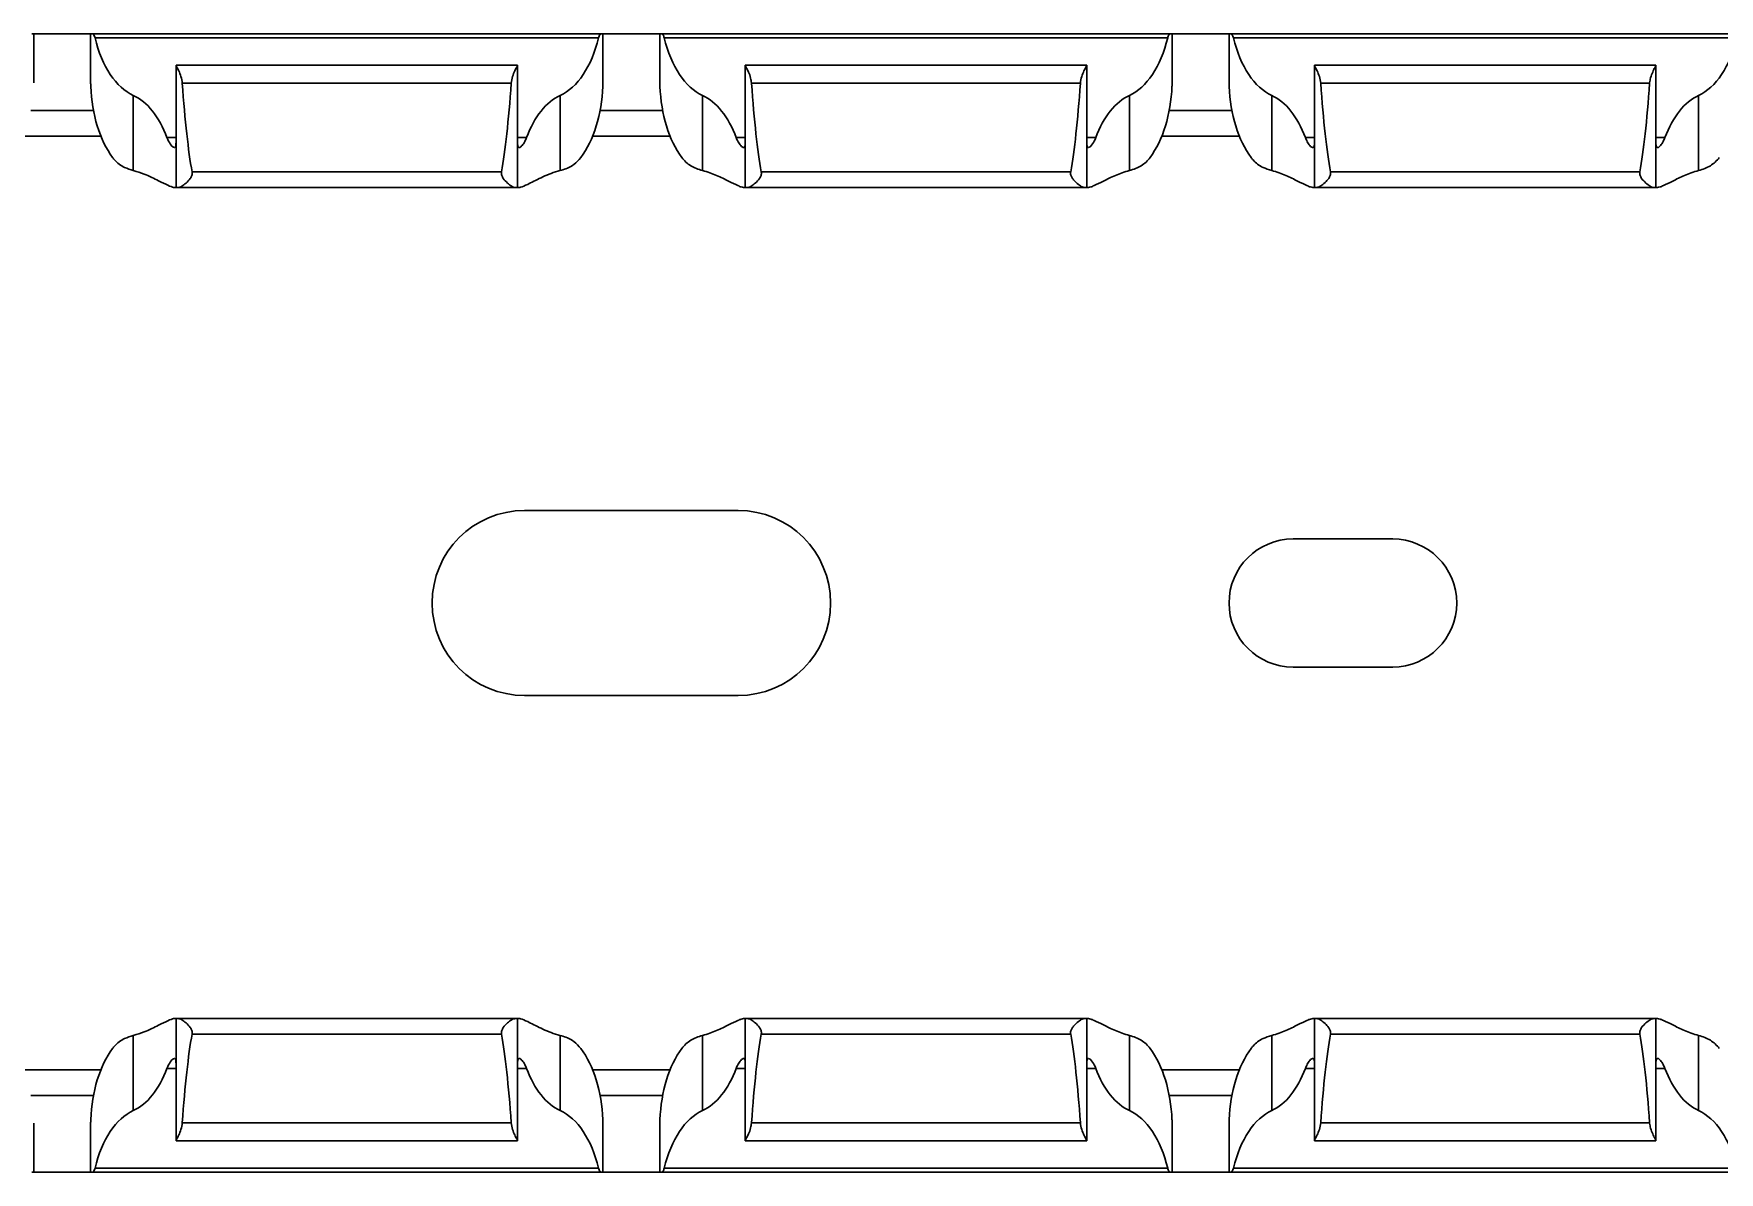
# Model space of a CAD drawing. Header units: millimetres. Extents: x -2573 to 2942, y -1220 to 2800.
# Drawn here: x 2659.2 to 2718.4, y 977.7 to 1017.7 of the extents above; entities that cross this region are included whole.
import ezdxf

# ---------------------------------------------------------------- set-up
doc = ezdxf.new("R2010")
doc.units = ezdxf.units.MM

msp = doc.modelspace()

# ---------------------------------------------------------------- linework, layer by layer
at = {"linetype": 'Continuous', "lineweight": 30}
for p, q in [((2659.158, 1017.677), (2659.092, 1017.677)), ((2659.158, 1015.947), (2659.158, 1017.677)), ((2661.158, 1017.677), (2659.158, 1017.677)), ((2661.158, 1017.677), (2661.158, 1015.947)), ((2661.158, 1017.677), (2661.225, 1017.677)), ((2679.092, 1017.677), (2661.225, 1017.677)), ((2679.003, 1017.527), (2661.313, 1017.527)), ((2679.158, 1017.677), (2679.092, 1017.677)), ((2679.158, 1015.947), (2679.158, 1017.677)), ((2681.158, 1017.677), (2679.158, 1017.677)), ((2681.158, 1017.677), (2681.158, 1015.947)), ((2681.158, 1017.677), (2681.225, 1017.677)), ((2699.092, 1017.677), (2681.225, 1017.677)), ((2699.003, 1017.527), (2681.313, 1017.527)), ((2699.158, 1017.677), (2699.092, 1017.677)), ((2699.158, 1015.947), (2699.158, 1017.677)), ((2701.158, 1017.677), (2699.158, 1017.677)), ((2701.158, 1017.677), (2701.158, 1015.947)), ((2701.158, 1017.677), (2701.225, 1017.677)), ((2719.092, 1017.677), (2701.225, 1017.677)), ((2719.003, 1017.527), (2701.313, 1017.527)), ((2676.158, 1016.577), (2664.158, 1016.577)), ((2664.158, 1016.577), (2664.158, 1016.574)), ((2664.158, 1012.277), (2664.158, 1016.574)), ((2676.158, 1016.574), (2676.158, 1016.577)), ((2676.158, 1012.277), (2676.158, 1016.574)), ((2696.158, 1016.577), (2684.158, 1016.577)), ((2684.158, 1016.577), (2684.158, 1016.574)), ((2684.158, 1012.277), (2684.158, 1016.574)), ((2696.158, 1016.574), (2696.158, 1016.577)), ((2696.158, 1012.277), (2696.158, 1016.574)), ((2716.158, 1016.577), (2704.158, 1016.577)), ((2704.158, 1016.577), (2704.158, 1016.574)), ((2704.158, 1012.277), (2704.158, 1016.574)), ((2716.158, 1016.574), (2716.158, 1016.577)), ((2716.158, 1012.277), (2716.158, 1016.574)), ((2675.937, 1015.938), (2664.379, 1015.938)), ((2695.937, 1015.938), (2684.379, 1015.938)), ((2715.937, 1015.938), (2704.379, 1015.938)), ((2662.658, 1012.87), (2662.658, 1015.51)), ((2677.658, 1012.87), (2677.658, 1015.51)), ((2682.658, 1012.87), (2682.658, 1015.51)), ((2697.658, 1012.87), (2697.658, 1015.51)), ((2702.658, 1012.87), (2702.658, 1015.51)), ((2717.658, 1012.87), (2717.658, 1015.51)), ((2661.259, 1014.977), (2659.057, 1014.977)), ((2681.259, 1014.977), (2679.057, 1014.977)), ((2701.259, 1014.977), (2699.057, 1014.977)), ((2658.796, 1014.077), (2661.52, 1014.077)), ((2664.158, 1014.027), (2663.841, 1014.027)), ((2676.475, 1014.027), (2676.158, 1014.027)), ((2678.796, 1014.077), (2681.52, 1014.077)), ((2684.158, 1014.027), (2683.841, 1014.027)), ((2696.475, 1014.027), (2696.158, 1014.027)), ((2698.796, 1014.077), (2701.52, 1014.077)), ((2704.158, 1014.027), (2703.841, 1014.027)), ((2716.475, 1014.027), (2716.158, 1014.027)), ((2675.594, 1012.821), (2664.722, 1012.821)), ((2695.594, 1012.821), (2684.722, 1012.821)), ((2715.594, 1012.821), (2704.722, 1012.821)), ((2664.158, 1012.277), (2664.101, 1012.277)), ((2664.243, 1012.277), (2664.158, 1012.277)), ((2676.074, 1012.277), (2664.243, 1012.277)), ((2676.158, 1012.277), (2676.074, 1012.277)), ((2676.215, 1012.277), (2676.158, 1012.277)), ((2684.158, 1012.277), (2684.101, 1012.277)), ((2684.243, 1012.277), (2684.158, 1012.277)), ((2696.074, 1012.277), (2684.243, 1012.277)), ((2696.158, 1012.277), (2696.074, 1012.277)), ((2696.215, 1012.277), (2696.158, 1012.277)), ((2704.158, 1012.277), (2704.101, 1012.277)), ((2704.243, 1012.277), (2704.158, 1012.277)), ((2716.074, 1012.277), (2704.243, 1012.277)), ((2716.158, 1012.277), (2716.074, 1012.277)), ((2716.215, 1012.277), (2716.158, 1012.277)), ((2683.908, 1000.927), (2676.408, 1000.927)), ((2706.908, 999.927), (2703.408, 999.927)), ((2703.408, 995.427), (2706.908, 995.427)), ((2676.408, 994.427), (2683.908, 994.427)), ((2664.158, 983.077), (2664.101, 983.077)), ((2664.158, 983.077), (2664.158, 978.781)), ((2664.243, 983.077), (2664.158, 983.077)), ((2676.074, 983.077), (2664.243, 983.077)), ((2676.158, 983.077), (2676.074, 983.077)), ((2676.158, 983.077), (2676.158, 978.781)), ((2676.215, 983.077), (2676.158, 983.077)), ((2684.158, 983.077), (2684.101, 983.077)), ((2684.158, 983.077), (2684.158, 978.781)), ((2684.243, 983.077), (2684.158, 983.077)), ((2696.074, 983.077), (2684.243, 983.077)), ((2696.158, 983.077), (2696.074, 983.077)), ((2696.158, 983.077), (2696.158, 978.781)), ((2696.215, 983.077), (2696.158, 983.077)), ((2704.158, 983.077), (2704.101, 983.077)), ((2704.158, 983.077), (2704.158, 978.781)), ((2704.243, 983.077), (2704.158, 983.077)), ((2716.074, 983.077), (2704.243, 983.077)), ((2716.158, 983.077), (2716.074, 983.077)), ((2716.158, 983.077), (2716.158, 978.781)), ((2716.215, 983.077), (2716.158, 983.077)), ((2662.658, 982.484), (2662.658, 979.844)), ((2675.594, 982.534), (2664.722, 982.534)), ((2677.658, 982.484), (2677.658, 979.844)), ((2682.658, 982.484), (2682.658, 979.844)), ((2695.594, 982.534), (2684.722, 982.534)), ((2697.658, 982.484), (2697.658, 979.844)), ((2702.658, 982.484), (2702.658, 979.844)), ((2715.594, 982.534), (2704.722, 982.534)), ((2717.658, 982.484), (2717.658, 979.844)), ((2658.796, 981.277), (2661.52, 981.277)), ((2664.158, 981.327), (2663.841, 981.327)), ((2676.475, 981.327), (2676.158, 981.327)), ((2678.796, 981.277), (2681.52, 981.277)), ((2684.158, 981.327), (2683.841, 981.327)), ((2696.475, 981.327), (2696.158, 981.327)), ((2698.796, 981.277), (2701.52, 981.277)), ((2704.158, 981.327), (2703.841, 981.327)), ((2716.475, 981.327), (2716.158, 981.327)), ((2661.259, 980.377), (2659.057, 980.377)), ((2681.259, 980.377), (2679.057, 980.377)), ((2701.259, 980.377), (2699.057, 980.377)), ((2659.158, 977.677), (2659.158, 979.407)), ((2661.158, 979.408), (2661.158, 977.677)), ((2675.937, 979.416), (2664.379, 979.416)), ((2679.158, 977.677), (2679.158, 979.407)), ((2681.158, 979.408), (2681.158, 977.677)), ((2695.937, 979.416), (2684.379, 979.416)), ((2699.158, 977.677), (2699.158, 979.407)), ((2701.158, 979.408), (2701.158, 977.677)), ((2715.937, 979.416), (2704.379, 979.416)), ((2664.158, 978.777), (2664.158, 978.781)), ((2664.158, 978.777), (2676.158, 978.777)), ((2676.158, 978.781), (2676.158, 978.777)), ((2684.158, 978.777), (2684.158, 978.781)), ((2684.158, 978.777), (2696.158, 978.777)), ((2696.158, 978.781), (2696.158, 978.777)), ((2704.158, 978.777), (2704.158, 978.781)), ((2704.158, 978.777), (2716.158, 978.777)), ((2716.158, 978.781), (2716.158, 978.777)), ((2679.003, 977.827), (2661.313, 977.827)), ((2699.003, 977.827), (2681.313, 977.827)), ((2719.003, 977.827), (2701.313, 977.827)), ((2659.158, 977.677), (2659.092, 977.677)), ((2661.158, 977.677), (2659.158, 977.677)), ((2661.158, 977.677), (2661.225, 977.677)), ((2679.092, 977.677), (2661.225, 977.677)), ((2679.158, 977.677), (2679.092, 977.677)), ((2681.158, 977.677), (2679.158, 977.677)), ((2681.158, 977.677), (2681.225, 977.677)), ((2699.092, 977.677), (2681.225, 977.677)), ((2699.158, 977.677), (2699.092, 977.677)), ((2701.158, 977.677), (2699.158, 977.677)), ((2701.158, 977.677), (2701.225, 977.677)), ((2719.092, 977.677), (2701.225, 977.677))]:
    msp.add_line(p, q, dxfattribs=at)
for centre, radius, start, end in [((2676.408, 997.677), 3.25, 90, 270), ((2683.908, 997.677), 3.25, 270, 90), ((2703.408, 997.677), 2.25, 90, 270), ((2706.908, 997.677), 2.25, 270, 90)]:
    msp.add_arc(centre, radius, start, end, dxfattribs=at)
for centre, major_axis, ratio, start_param, end_param in [((2663.158, 1018.865), (0, 3.464), 0.57735, 1.96708, 2.888912), ((2677.158, 1018.865), (0, 3.464), 0.57735, 3.394273, 4.316105), ((2683.158, 1018.865), (0, 3.464), 0.57735, 1.96708, 2.888912), ((2697.158, 1018.865), (0, 3.464), 0.57735, 3.394273, 4.316105), ((2703.158, 1018.865), (0, 3.464), 0.57735, 1.96708, 2.888912), ((2717.158, 1018.865), (0, 3.464), 0.57735, 3.394273, 4.316105), ((2663.158, 1016.065), (0, 3.464), 0.57735, 1.6393, 2.48183), ((2665.158, 1023.108), (0, 11.43), 0.087489, 2.248826, 2.690566), ((2675.158, 1023.108), (0, 11.43), 0.087489, 3.592619, 4.034359), ((2677.158, 1016.065), (0, 3.464), 0.57735, 3.801355, 4.643885), ((2683.158, 1016.065), (0, 3.464), 0.57735, 1.6393, 2.48183), ((2685.158, 1023.108), (0, 11.43), 0.087489, 2.248826, 2.690566), ((2695.158, 1023.108), (0, 11.43), 0.087489, 3.592619, 4.034359), ((2697.158, 1016.065), (0, 3.464), 0.57735, 3.801355, 4.643885), ((2703.158, 1016.065), (0, 3.464), 0.57735, 1.6393, 2.48183), ((2705.158, 1023.108), (0, 11.43), 0.087489, 2.248826, 2.690566), ((2715.158, 1023.108), (0, 11.43), 0.087489, 3.592619, 4.034359), ((2662.158, 1012.156), (0, 3.464), 0.57735, 5.282988, 6.030505), ((2678.158, 1012.156), (0, 3.464), 0.57735, 0.25268, 1.000198), ((2682.158, 1012.156), (0, 3.464), 0.57735, 5.282988, 6.030505), ((2698.158, 1012.156), (0, 3.464), 0.57735, 0.25268, 1.000198), ((2702.158, 1012.156), (0, 3.464), 0.57735, 5.282988, 6.030505), ((2718.158, 1012.156), (0, 3.464), 0.57735, 0.25268, 1.000198), ((2663.158, 979.29), (0, 3.464), 0.57735, 0.659763, 1.502293), ((2665.158, 972.247), (0, 11.43), 0.087489, 0.451027, 0.892766), ((2675.158, 972.247), (0, 11.43), 0.087489, 5.390419, 5.832158), ((2677.158, 979.29), (0, 3.464), 0.57735, 4.780893, 5.623423), ((2683.158, 979.29), (0, 3.464), 0.57735, 0.659763, 1.502293), ((2685.158, 972.247), (0, 11.43), 0.087489, 0.451027, 0.892766), ((2695.158, 972.247), (0, 11.43), 0.087489, 5.390419, 5.832158), ((2697.158, 979.29), (0, 3.464), 0.57735, 4.780893, 5.623423), ((2703.158, 979.29), (0, 3.464), 0.57735, 0.659763, 1.502293), ((2705.158, 972.247), (0, 11.43), 0.087489, 0.451027, 0.892766), ((2715.158, 972.247), (0, 11.43), 0.087489, 5.390419, 5.832158), ((2662.158, 983.199), (0, 3.464), 0.57735, 3.394273, 4.14179), ((2678.158, 983.199), (0, 3.464), 0.57735, 2.141395, 2.888912), ((2682.158, 983.199), (0, 3.464), 0.57735, 3.394273, 4.14179), ((2698.158, 983.199), (0, 3.464), 0.57735, 2.141395, 2.888912), ((2702.158, 983.199), (0, 3.464), 0.57735, 3.394273, 4.14179), ((2718.158, 983.199), (0, 3.464), 0.57735, 2.141395, 2.888912), ((2663.158, 976.49), (0, 3.464), 0.57735, 0.25268, 1.174513), ((2677.158, 976.49), (0, 3.464), 0.57735, 5.108673, 6.030505), ((2683.158, 976.49), (0, 3.464), 0.57735, 0.25268, 1.174513), ((2697.158, 976.49), (0, 3.464), 0.57735, 5.108673, 6.030505), ((2703.158, 976.49), (0, 3.464), 0.57735, 0.25268, 1.174513), ((2717.158, 976.49), (0, 3.464), 0.57735, 5.108673, 6.030505)]:
    msp.add_ellipse(centre, major_axis=major_axis, ratio=ratio, start_param=start_param, end_param=end_param, dxfattribs=at)
for points, knots in [([(2661.225, 1017.677), (2661.235, 1017.674), (2661.255, 1017.666), (2661.288, 1017.613), (2661.305, 1017.556), (2661.313, 1017.527)], [0, 0, 0, 0, 0.33527, 0.670351, 1, 1, 1, 1]), ([(2679.003, 1017.527), (2679.006, 1017.537), (2679.016, 1017.575), (2679.038, 1017.629), (2679.067, 1017.67), (2679.084, 1017.675), (2679.092, 1017.677)], [0, 0, 0, 0, 0.111537, 0.417115, 0.745104, 1, 1, 1, 1]), ([(2681.225, 1017.677), (2681.239, 1017.677), (2681.255, 1017.663), (2681.287, 1017.612), (2681.302, 1017.574), (2681.313, 1017.527)], [0, 0, 0, 0, 0.5, 0.5, 1, 1, 1, 1]), ([(2699.003, 1017.527), (2699.014, 1017.573), (2699.03, 1017.612), (2699.061, 1017.663), (2699.078, 1017.677), (2699.092, 1017.677)], [0, 0, 0, 0, 0.5, 0.5, 1, 1, 1, 1]), ([(2701.225, 1017.677), (2701.239, 1017.677), (2701.255, 1017.663), (2701.287, 1017.612), (2701.302, 1017.574), (2701.313, 1017.527)], [0, 0, 0, 0, 0.5, 0.5, 1, 1, 1, 1]), ([(2664.158, 1016.574), (2664.158, 1016.566), (2664.169, 1016.542), (2664.204, 1016.471), (2664.229, 1016.424), (2664.308, 1016.255), (2664.368, 1016.105), (2664.379, 1015.938)], [0, 0, 0, 0, 0.25, 0.25, 0.5, 0.5, 1, 1, 1, 1]), ([(2675.937, 1015.938), (2675.949, 1016.105), (2676.009, 1016.255), (2676.087, 1016.424), (2676.112, 1016.471), (2676.148, 1016.542), (2676.158, 1016.566), (2676.158, 1016.574)], [0, 0, 0, 0, 0.5, 0.5, 0.75, 0.75, 1, 1, 1, 1]), ([(2684.158, 1016.574), (2684.16, 1016.567), (2684.165, 1016.549), (2684.206, 1016.468), (2684.277, 1016.325), (2684.352, 1016.143), (2684.371, 1015.999), (2684.379, 1015.938)], [0, 0, 0, 0, 0.135391, 0.34015, 0.559253, 0.813319, 1, 1, 1, 1]), ([(2695.937, 1015.938), (2695.949, 1016.105), (2696.009, 1016.255), (2696.087, 1016.424), (2696.112, 1016.471), (2696.148, 1016.542), (2696.158, 1016.566), (2696.158, 1016.574)], [0, 0, 0, 0, 0.5, 0.5, 0.75, 0.75, 1, 1, 1, 1]), ([(2704.158, 1016.574), (2704.158, 1016.566), (2704.169, 1016.542), (2704.204, 1016.471), (2704.229, 1016.424), (2704.308, 1016.255), (2704.368, 1016.105), (2704.379, 1015.938)], [0, 0, 0, 0, 0.25, 0.25, 0.5, 0.5, 1, 1, 1, 1]), ([(2715.937, 1015.938), (2715.937, 1015.942), (2715.942, 1016.008), (2715.971, 1016.152), (2716.045, 1016.34), (2716.119, 1016.486), (2716.155, 1016.556), (2716.157, 1016.57), (2716.158, 1016.574)], [0, 0, 0, 0, 0.012018, 0.198653, 0.447303, 0.698712, 0.909615, 1, 1, 1, 1]), ([(2661.163, 1015.827), (2661.162, 1015.839), (2661.161, 1015.88), (2661.158, 1015.925), (2661.159, 1015.942), (2661.159, 1015.947)], [0, 0, 0, 0, 0.2324762, 0.7770617, 1, 1, 1, 1]), ([(2679.158, 1015.947), (2679.158, 1015.937), (2679.158, 1015.912), (2679.155, 1015.863), (2679.154, 1015.831), (2679.154, 1015.827)], [0, 0, 0, 0, 0.388498, 0.929496, 1, 1, 1, 1]), ([(2681.163, 1015.827), (2681.162, 1015.839), (2681.161, 1015.88), (2681.158, 1015.925), (2681.159, 1015.942), (2681.159, 1015.947)], [0, 0, 0, 0, 0.232475, 0.777062, 1, 1, 1, 1]), ([(2699.158, 1015.947), (2699.158, 1015.937), (2699.158, 1015.912), (2699.155, 1015.863), (2699.154, 1015.831), (2699.154, 1015.827)], [0, 0, 0, 0, 0.388498, 0.929496, 1, 1, 1, 1]), ([(2701.163, 1015.827), (2701.162, 1015.839), (2701.161, 1015.88), (2701.158, 1015.925), (2701.159, 1015.942), (2701.159, 1015.947)], [0, 0, 0, 0, 0.232471, 0.777061, 1, 1, 1, 1]), ([(2663.841, 1014.027), (2663.908, 1013.848), (2664.004, 1013.724), (2664.099, 1013.67), (2664.124, 1013.675), (2664.153, 1013.734), (2664.158, 1013.788), (2664.158, 1013.862)], [0, 0, 0, 0, 0.5, 0.5, 0.75, 0.75, 1, 1, 1, 1]), ([(2676.158, 1013.862), (2676.159, 1013.826), (2676.161, 1013.742), (2676.186, 1013.676), (2676.24, 1013.674), (2676.32, 1013.744), (2676.407, 1013.866), (2676.455, 1013.98), (2676.475, 1014.027)], [0, 0, 0, 0, 0.134581, 0.311262, 0.484399, 0.663816, 0.859539, 1, 1, 1, 1]), ([(2683.841, 1014.027), (2683.85, 1014.006), (2683.883, 1013.921), (2683.957, 1013.793), (2684.051, 1013.687), (2684.121, 1013.666), (2684.155, 1013.727), (2684.157, 1013.819), (2684.158, 1013.862)], [0, 0, 0, 0, 0.0613953, 0.2431959, 0.4494557, 0.6535861, 0.8380991, 1, 1, 1, 1]), ([(2696.158, 1013.862), (2696.158, 1013.789), (2696.163, 1013.734), (2696.193, 1013.675), (2696.217, 1013.67), (2696.313, 1013.724), (2696.409, 1013.849), (2696.475, 1014.027)], [0, 0, 0, 0, 0.25, 0.25, 0.5, 0.5, 1, 1, 1, 1]), ([(2703.841, 1014.027), (2703.85, 1014.006), (2703.883, 1013.921), (2703.957, 1013.793), (2704.051, 1013.687), (2704.121, 1013.666), (2704.155, 1013.727), (2704.157, 1013.819), (2704.158, 1013.862)], [0, 0, 0, 0, 0.061395, 0.243196, 0.449456, 0.653587, 0.8381, 1, 1, 1, 1]), ([(2716.158, 1013.862), (2716.159, 1013.826), (2716.161, 1013.742), (2716.186, 1013.676), (2716.24, 1013.674), (2716.32, 1013.744), (2716.407, 1013.866), (2716.455, 1013.98), (2716.475, 1014.027)], [0, 0, 0, 0, 0.1345814, 0.3112613, 0.4843992, 0.6638152, 0.8595471, 1, 1, 1, 1]), ([(2662.658, 1012.87), (2662.554, 1012.903), (2662.302, 1012.981), (2662.068, 1013.157), (2661.955, 1013.299), (2661.932, 1013.327)], [0, 0, 0, 0, 0.3619369, 0.8725916, 1, 1, 1, 1]), ([(2664.101, 1012.277), (2664.091, 1012.278), (2664.04, 1012.281), (2663.879, 1012.345), (2663.535, 1012.518), (2663.118, 1012.73), (2662.786, 1012.831), (2662.658, 1012.87)], [0, 0, 0, 0, 0.051349, 0.271585, 0.516002, 0.812731, 1, 1, 1, 1]), ([(2664.722, 1012.821), (2664.73, 1012.781), (2664.726, 1012.739), (2664.702, 1012.661), (2664.682, 1012.627), (2664.616, 1012.53), (2664.564, 1012.478), (2664.461, 1012.386), (2664.41, 1012.349), (2664.317, 1012.294), (2664.275, 1012.277), (2664.243, 1012.277)], [0, 0, 0, 0, 0.125, 0.125, 0.25, 0.25, 0.5, 0.5, 0.75, 0.75, 1, 1, 1, 1]), ([(2676.074, 1012.277), (2676.041, 1012.277), (2675.999, 1012.294), (2675.906, 1012.349), (2675.855, 1012.387), (2675.753, 1012.478), (2675.7, 1012.531), (2675.634, 1012.627), (2675.615, 1012.662), (2675.59, 1012.739), (2675.587, 1012.781), (2675.594, 1012.821)], [0, 0, 0, 0, 0.25, 0.25, 0.5, 0.5, 0.75, 0.75, 0.875, 0.875, 1, 1, 1, 1]), ([(2677.658, 1012.87), (2677.629, 1012.863), (2677.384, 1012.798), (2676.96, 1012.613), (2676.522, 1012.385), (2676.297, 1012.285), (2676.232, 1012.279), (2676.215, 1012.277)], [0, 0, 0, 0, 0.041607, 0.350972, 0.668862, 0.916879, 1, 1, 1, 1]), ([(2678.384, 1013.327), (2678.308, 1013.243), (2678.139, 1013.053), (2677.867, 1012.927), (2677.69, 1012.879), (2677.658, 1012.87)], [0, 0, 0, 0, 0.3988963, 0.8904368, 1, 1, 1, 1]), ([(2682.658, 1012.87), (2682.51, 1012.907), (2682.37, 1012.963), (2682.124, 1013.115), (2682.018, 1013.213), (2681.932, 1013.327)], [0, 0, 0, 0, 0.5, 0.5, 1, 1, 1, 1]), ([(2684.101, 1012.277), (2684.079, 1012.277), (2684.05, 1012.283), (2683.981, 1012.306), (2683.941, 1012.322), (2683.805, 1012.382), (2683.695, 1012.438), (2683.443, 1012.564), (2683.304, 1012.633), (2683, 1012.764), (2682.834, 1012.826), (2682.658, 1012.87)], [0, 0, 0, 0, 0.125, 0.125, 0.25, 0.25, 0.5, 0.5, 0.75, 0.75, 1, 1, 1, 1]), ([(2684.722, 1012.821), (2684.73, 1012.781), (2684.726, 1012.739), (2684.702, 1012.661), (2684.682, 1012.627), (2684.616, 1012.53), (2684.564, 1012.478), (2684.461, 1012.386), (2684.41, 1012.349), (2684.317, 1012.294), (2684.275, 1012.277), (2684.243, 1012.277)], [0, 0, 0, 0, 0.125, 0.125, 0.25, 0.25, 0.5, 0.5, 0.75, 0.75, 1, 1, 1, 1]), ([(2696.074, 1012.277), (2696.05, 1012.282), (2695.992, 1012.292), (2695.864, 1012.377), (2695.735, 1012.491), (2695.643, 1012.607), (2695.598, 1012.699), (2695.587, 1012.772), (2695.592, 1012.809), (2695.594, 1012.821)], [0, 0, 0, 0, 0.163828, 0.401489, 0.643544, 0.778473, 0.884704, 0.96258, 1, 1, 1, 1]), ([(2697.658, 1012.87), (2697.481, 1012.826), (2697.316, 1012.764), (2697.013, 1012.633), (2696.872, 1012.563), (2696.623, 1012.439), (2696.511, 1012.382), (2696.376, 1012.322), (2696.335, 1012.306), (2696.266, 1012.283), (2696.237, 1012.277), (2696.215, 1012.277)], [0, 0, 0, 0, 0.25, 0.25, 0.5, 0.5, 0.75, 0.75, 0.875, 0.875, 1, 1, 1, 1]), ([(2698.384, 1013.327), (2698.299, 1013.213), (2698.193, 1013.116), (2697.947, 1012.963), (2697.807, 1012.908), (2697.658, 1012.87)], [0, 0, 0, 0, 0.5, 0.5, 1, 1, 1, 1]), ([(2702.658, 1012.87), (2702.554, 1012.903), (2702.302, 1012.981), (2702.068, 1013.157), (2701.955, 1013.299), (2701.932, 1013.327)], [0, 0, 0, 0, 0.3619615, 0.872611, 1, 1, 1, 1]), ([(2704.101, 1012.277), (2704.079, 1012.277), (2704.05, 1012.283), (2703.981, 1012.306), (2703.941, 1012.322), (2703.805, 1012.382), (2703.695, 1012.438), (2703.443, 1012.564), (2703.304, 1012.633), (2703, 1012.764), (2702.834, 1012.826), (2702.658, 1012.87)], [0, 0, 0, 0, 0.125, 0.125, 0.25, 0.25, 0.5, 0.5, 0.75, 0.75, 1, 1, 1, 1]), ([(2704.722, 1012.821), (2704.724, 1012.804), (2704.729, 1012.762), (2704.713, 1012.681), (2704.648, 1012.565), (2704.527, 1012.439), (2704.389, 1012.331), (2704.293, 1012.282), (2704.253, 1012.278), (2704.243, 1012.277)], [0, 0, 0, 0, 0.0525601, 0.1305048, 0.2478603, 0.4694588, 0.712396, 0.9207594, 1, 1, 1, 1]), ([(2716.074, 1012.277), (2716.041, 1012.277), (2715.999, 1012.294), (2715.906, 1012.349), (2715.855, 1012.387), (2715.753, 1012.478), (2715.7, 1012.531), (2715.634, 1012.627), (2715.615, 1012.662), (2715.59, 1012.739), (2715.587, 1012.781), (2715.594, 1012.821)], [0, 0, 0, 0, 0.25, 0.25, 0.5, 0.5, 0.75, 0.75, 0.875, 0.875, 1, 1, 1, 1]), ([(2717.658, 1012.87), (2717.481, 1012.826), (2717.316, 1012.764), (2717.013, 1012.633), (2716.872, 1012.563), (2716.623, 1012.439), (2716.511, 1012.382), (2716.376, 1012.322), (2716.336, 1012.306), (2716.266, 1012.283), (2716.237, 1012.277), (2716.215, 1012.277)], [0, 0, 0, 0, 0.25, 0.25, 0.5, 0.5, 0.75, 0.75, 0.875, 0.875, 1, 1, 1, 1]), ([(2718.384, 1013.327), (2718.299, 1013.213), (2718.193, 1013.116), (2717.947, 1012.963), (2717.807, 1012.908), (2717.658, 1012.87)], [0, 0, 0, 0, 0.5, 0.5, 1, 1, 1, 1]), ([(2664.101, 983.077), (2664.091, 983.077), (2664.04, 983.074), (2663.879, 983.01), (2663.535, 982.837), (2663.118, 982.625), (2662.786, 982.524), (2662.658, 982.484)], [0, 0, 0, 0, 0.051349, 0.271585, 0.516002, 0.812731, 1, 1, 1, 1]), ([(2664.722, 982.534), (2664.73, 982.574), (2664.726, 982.616), (2664.702, 982.694), (2664.682, 982.728), (2664.616, 982.825), (2664.564, 982.877), (2664.461, 982.968), (2664.41, 983.006), (2664.317, 983.061), (2664.275, 983.077), (2664.243, 983.077)], [0, 0, 0, 0, 0.125, 0.125, 0.25, 0.25, 0.5, 0.5, 0.75, 0.75, 1, 1, 1, 1]), ([(2676.074, 983.077), (2676.041, 983.077), (2675.999, 983.061), (2675.906, 983.006), (2675.855, 982.968), (2675.753, 982.877), (2675.7, 982.824), (2675.634, 982.728), (2675.615, 982.693), (2675.59, 982.616), (2675.587, 982.574), (2675.594, 982.534)], [0, 0, 0, 0, 0.25, 0.25, 0.5, 0.5, 0.75, 0.75, 0.875, 0.875, 1, 1, 1, 1]), ([(2677.658, 982.484), (2677.629, 982.492), (2677.384, 982.557), (2676.96, 982.742), (2676.522, 982.97), (2676.297, 983.069), (2676.232, 983.076), (2676.215, 983.077)], [0, 0, 0, 0, 0.041607, 0.350972, 0.668862, 0.916879, 1, 1, 1, 1]), ([(2684.101, 983.077), (2684.079, 983.077), (2684.05, 983.071), (2683.981, 983.049), (2683.941, 983.033), (2683.805, 982.972), (2683.695, 982.916), (2683.443, 982.79), (2683.304, 982.722), (2683, 982.591), (2682.834, 982.529), (2682.658, 982.484)], [0, 0, 0, 0, 0.125, 0.125, 0.25, 0.25, 0.5, 0.5, 0.75, 0.75, 1, 1, 1, 1]), ([(2684.722, 982.534), (2684.73, 982.574), (2684.726, 982.616), (2684.702, 982.694), (2684.682, 982.728), (2684.616, 982.825), (2684.564, 982.877), (2684.461, 982.968), (2684.41, 983.006), (2684.317, 983.061), (2684.275, 983.077), (2684.243, 983.077)], [0, 0, 0, 0, 0.125, 0.125, 0.25, 0.25, 0.5, 0.5, 0.75, 0.75, 1, 1, 1, 1]), ([(2696.074, 983.077), (2696.05, 983.073), (2695.992, 983.063), (2695.864, 982.978), (2695.735, 982.864), (2695.643, 982.748), (2695.598, 982.656), (2695.587, 982.583), (2695.592, 982.546), (2695.594, 982.534)], [0, 0, 0, 0, 0.163828, 0.401489, 0.643544, 0.778473, 0.884704, 0.96258, 1, 1, 1, 1]), ([(2697.658, 982.484), (2697.481, 982.529), (2697.316, 982.591), (2697.013, 982.722), (2696.872, 982.791), (2696.623, 982.916), (2696.511, 982.973), (2696.376, 983.033), (2696.335, 983.049), (2696.266, 983.071), (2696.237, 983.077), (2696.215, 983.077)], [0, 0, 0, 0, 0.25, 0.25, 0.5, 0.5, 0.75, 0.75, 0.875, 0.875, 1, 1, 1, 1]), ([(2704.101, 983.077), (2704.079, 983.077), (2704.05, 983.071), (2703.981, 983.049), (2703.941, 983.033), (2703.805, 982.972), (2703.695, 982.916), (2703.443, 982.79), (2703.304, 982.722), (2703, 982.591), (2702.834, 982.529), (2702.658, 982.484)], [0, 0, 0, 0, 0.125, 0.125, 0.25, 0.25, 0.5, 0.5, 0.75, 0.75, 1, 1, 1, 1]), ([(2704.722, 982.534), (2704.724, 982.551), (2704.729, 982.593), (2704.713, 982.673), (2704.648, 982.789), (2704.527, 982.916), (2704.389, 983.023), (2704.293, 983.073), (2704.253, 983.076), (2704.243, 983.077)], [0, 0, 0, 0, 0.0525601, 0.1305048, 0.2478603, 0.4694588, 0.712396, 0.9207594, 1, 1, 1, 1]), ([(2716.074, 983.077), (2716.041, 983.077), (2715.999, 983.061), (2715.906, 983.006), (2715.855, 982.968), (2715.753, 982.877), (2715.7, 982.824), (2715.634, 982.728), (2715.615, 982.693), (2715.59, 982.616), (2715.587, 982.574), (2715.594, 982.534)], [0, 0, 0, 0, 0.25, 0.25, 0.5, 0.5, 0.75, 0.75, 0.875, 0.875, 1, 1, 1, 1]), ([(2717.658, 982.484), (2717.481, 982.529), (2717.316, 982.591), (2717.013, 982.722), (2716.872, 982.791), (2716.623, 982.916), (2716.511, 982.973), (2716.376, 983.033), (2716.336, 983.049), (2716.266, 983.071), (2716.237, 983.077), (2716.215, 983.077)], [0, 0, 0, 0, 0.25, 0.25, 0.5, 0.5, 0.75, 0.75, 0.875, 0.875, 1, 1, 1, 1]), ([(2662.658, 982.484), (2662.554, 982.452), (2662.302, 982.374), (2662.068, 982.198), (2661.955, 982.056), (2661.932, 982.027)], [0, 0, 0, 0, 0.3619369, 0.8725916, 1, 1, 1, 1]), ([(2678.384, 982.027), (2678.308, 982.112), (2678.139, 982.302), (2677.867, 982.428), (2677.69, 982.476), (2677.658, 982.484)], [0, 0, 0, 0, 0.3988963, 0.8904368, 1, 1, 1, 1]), ([(2682.658, 982.484), (2682.51, 982.447), (2682.37, 982.391), (2682.124, 982.239), (2682.018, 982.142), (2681.932, 982.027)], [0, 0, 0, 0, 0.5, 0.5, 1, 1, 1, 1]), ([(2698.384, 982.027), (2698.299, 982.142), (2698.193, 982.239), (2697.947, 982.392), (2697.807, 982.447), (2697.658, 982.484)], [0, 0, 0, 0, 0.5, 0.5, 1, 1, 1, 1]), ([(2702.658, 982.484), (2702.554, 982.452), (2702.302, 982.374), (2702.068, 982.198), (2701.955, 982.056), (2701.932, 982.027)], [0, 0, 0, 0, 0.3619615, 0.872611, 1, 1, 1, 1]), ([(2718.384, 982.027), (2718.299, 982.142), (2718.193, 982.239), (2717.947, 982.392), (2717.807, 982.447), (2717.658, 982.484)], [0, 0, 0, 0, 0.5, 0.5, 1, 1, 1, 1]), ([(2663.841, 981.327), (2663.908, 981.507), (2664.004, 981.631), (2664.099, 981.685), (2664.124, 981.68), (2664.153, 981.621), (2664.158, 981.567), (2664.158, 981.492)], [0, 0, 0, 0, 0.5, 0.5, 0.75, 0.75, 1, 1, 1, 1]), ([(2676.158, 981.492), (2676.159, 981.529), (2676.161, 981.613), (2676.186, 981.679), (2676.24, 981.681), (2676.32, 981.611), (2676.407, 981.489), (2676.455, 981.375), (2676.475, 981.327)], [0, 0, 0, 0, 0.134581, 0.311262, 0.484399, 0.663816, 0.859539, 1, 1, 1, 1]), ([(2683.841, 981.327), (2683.85, 981.349), (2683.883, 981.434), (2683.957, 981.561), (2684.051, 981.668), (2684.121, 981.689), (2684.155, 981.628), (2684.157, 981.536), (2684.158, 981.492)], [0, 0, 0, 0, 0.0613953, 0.2431959, 0.4494557, 0.6535861, 0.8380991, 1, 1, 1, 1]), ([(2696.158, 981.492), (2696.158, 981.566), (2696.163, 981.62), (2696.193, 981.68), (2696.217, 981.685), (2696.313, 981.63), (2696.409, 981.506), (2696.475, 981.327)], [0, 0, 0, 0, 0.25, 0.25, 0.5, 0.5, 1, 1, 1, 1]), ([(2703.841, 981.327), (2703.85, 981.349), (2703.883, 981.434), (2703.957, 981.561), (2704.051, 981.668), (2704.121, 981.689), (2704.155, 981.628), (2704.157, 981.536), (2704.158, 981.492)], [0, 0, 0, 0, 0.061395, 0.243196, 0.449456, 0.653587, 0.8381, 1, 1, 1, 1]), ([(2716.158, 981.492), (2716.159, 981.529), (2716.161, 981.613), (2716.186, 981.679), (2716.24, 981.681), (2716.32, 981.611), (2716.407, 981.489), (2716.455, 981.375), (2716.475, 981.327)], [0, 0, 0, 0, 0.1345814, 0.3112613, 0.4843992, 0.6638152, 0.8595471, 1, 1, 1, 1]), ([(2661.163, 979.527), (2661.162, 979.515), (2661.161, 979.475), (2661.158, 979.43), (2661.159, 979.413), (2661.159, 979.408)], [0, 0, 0, 0, 0.2324762, 0.7770617, 1, 1, 1, 1]), ([(2664.158, 978.781), (2664.158, 978.789), (2664.169, 978.813), (2664.204, 978.884), (2664.229, 978.931), (2664.308, 979.1), (2664.368, 979.25), (2664.379, 979.416)], [0, 0, 0, 0, 0.25, 0.25, 0.5, 0.5, 1, 1, 1, 1]), ([(2675.937, 979.416), (2675.949, 979.25), (2676.009, 979.1), (2676.087, 978.931), (2676.112, 978.884), (2676.148, 978.813), (2676.158, 978.789), (2676.158, 978.781)], [0, 0, 0, 0, 0.5, 0.5, 0.75, 0.75, 1, 1, 1, 1]), ([(2679.158, 979.407), (2679.158, 979.418), (2679.158, 979.442), (2679.155, 979.491), (2679.154, 979.524), (2679.154, 979.527)], [0, 0, 0, 0, 0.388498, 0.929496, 1, 1, 1, 1]), ([(2681.163, 979.527), (2681.162, 979.515), (2681.161, 979.475), (2681.158, 979.43), (2681.159, 979.413), (2681.159, 979.408)], [0, 0, 0, 0, 0.232475, 0.777062, 1, 1, 1, 1]), ([(2684.158, 978.781), (2684.16, 978.788), (2684.165, 978.806), (2684.206, 978.887), (2684.277, 979.03), (2684.352, 979.212), (2684.371, 979.356), (2684.379, 979.416)], [0, 0, 0, 0, 0.135391, 0.34015, 0.559253, 0.813319, 1, 1, 1, 1]), ([(2695.937, 979.416), (2695.949, 979.25), (2696.009, 979.1), (2696.087, 978.931), (2696.112, 978.884), (2696.148, 978.813), (2696.158, 978.789), (2696.158, 978.781)], [0, 0, 0, 0, 0.5, 0.5, 0.75, 0.75, 1, 1, 1, 1]), ([(2699.158, 979.407), (2699.158, 979.418), (2699.158, 979.442), (2699.155, 979.491), (2699.154, 979.524), (2699.154, 979.527)], [0, 0, 0, 0, 0.388498, 0.929496, 1, 1, 1, 1]), ([(2701.163, 979.527), (2701.162, 979.515), (2701.161, 979.475), (2701.158, 979.43), (2701.159, 979.413), (2701.159, 979.408)], [0, 0, 0, 0, 0.232471, 0.777061, 1, 1, 1, 1]), ([(2704.158, 978.781), (2704.158, 978.789), (2704.169, 978.813), (2704.204, 978.884), (2704.229, 978.931), (2704.308, 979.1), (2704.368, 979.25), (2704.379, 979.416)], [0, 0, 0, 0, 0.25, 0.25, 0.5, 0.5, 1, 1, 1, 1]), ([(2715.937, 979.416), (2715.937, 979.412), (2715.942, 979.347), (2715.971, 979.203), (2716.045, 979.015), (2716.119, 978.869), (2716.155, 978.799), (2716.157, 978.785), (2716.158, 978.781)], [0, 0, 0, 0, 0.012018, 0.198653, 0.447303, 0.698712, 0.909615, 1, 1, 1, 1]), ([(2661.225, 977.677), (2661.235, 977.681), (2661.255, 977.689), (2661.288, 977.742), (2661.305, 977.799), (2661.313, 977.827)], [0, 0, 0, 0, 0.33527, 0.670351, 1, 1, 1, 1]), ([(2679.003, 977.827), (2679.006, 977.817), (2679.016, 977.78), (2679.038, 977.726), (2679.067, 977.684), (2679.084, 977.68), (2679.092, 977.677)], [0, 0, 0, 0, 0.111537, 0.417115, 0.745104, 1, 1, 1, 1]), ([(2681.225, 977.677), (2681.239, 977.677), (2681.255, 977.692), (2681.287, 977.743), (2681.302, 977.781), (2681.313, 977.827)], [0, 0, 0, 0, 0.5, 0.5, 1, 1, 1, 1]), ([(2699.003, 977.827), (2699.014, 977.781), (2699.03, 977.743), (2699.061, 977.691), (2699.078, 977.677), (2699.092, 977.677)], [0, 0, 0, 0, 0.5, 0.5, 1, 1, 1, 1]), ([(2701.225, 977.677), (2701.239, 977.677), (2701.255, 977.692), (2701.287, 977.743), (2701.302, 977.781), (2701.313, 977.827)], [0, 0, 0, 0, 0.5, 0.5, 1, 1, 1, 1])]:
    msp.add_open_spline(points, degree=3, knots=knots, dxfattribs=at)

doc.saveas('drawing.dxf')
